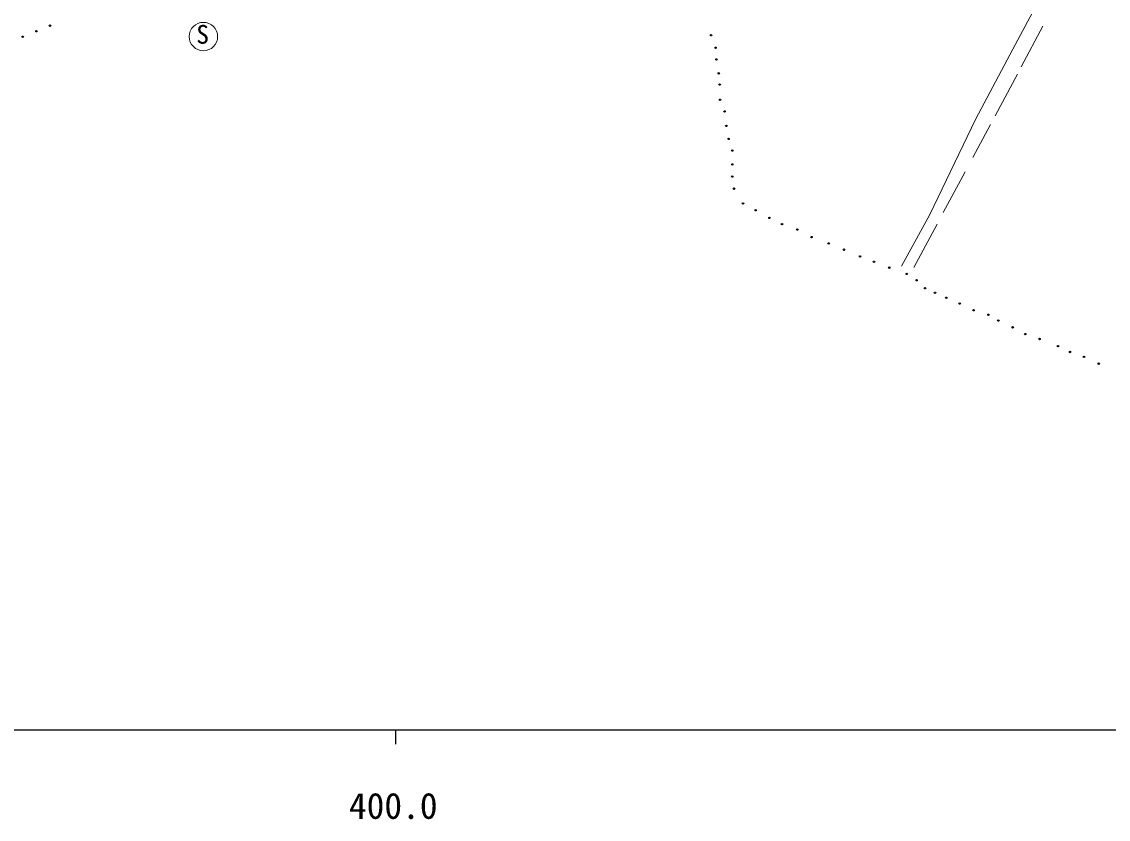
# Model space of a CAD drawing. Units: millimetres, scale not verified. Extents: x 40000 to 680000, y 20000 to 380000.
# Drawn here: x 441728 to 518112, y 198715 to 254784 of the extents above; entities that cross this region are included whole.
import ezdxf
from ezdxf.enums import TextEntityAlignment as Align

# ---------------------------------------------------------------- set-up
doc = ezdxf.new("R2010")
doc.units = ezdxf.units.MM
doc.header["$LTSCALE"] = 1000
doc.layers.add('M-BGD', color=7, linetype='Continuous', lineweight=13)
doc.layers.add('M-TTL-BAND', color=7, linetype='Continuous', lineweight=25)
doc.styles.add('ＭＳ ゴシック', font='')
doc.styles.get('ＭＳ ゴシック').set_extended_font_data('MS Gothic')

msp = doc.modelspace()

# ---------------------------------------------------------------- linework, layer by layer
at = {"layer": 'M-BGD'}
for p, q in [((511408, 252844), (515229, 260029)), ((513515, 254462), (511997, 251623)), ((508767, 247918), (511408, 252844)), ((511721, 251107), (510150, 248170)), ((505571, 241230), (508767, 247918)), ((509822, 247556), (508582, 245238)), ((508041, 244227), (506511, 241365)), ((503573, 237590), (505571, 241230)), ((506075, 240549), (504446, 237504))]:
    msp.add_line(p, q, dxfattribs=at)
at = {"layer": 'M-BGD', "lineweight": 25}
for centre in [(443713, 254507), (441805, 253730), (442759, 254119), (490191, 253836), (490506, 252953), (490569, 252133), (490727, 251155), (490790, 250366), (490822, 249294), (491137, 248474), (491263, 247464), (491421, 246549), (491674, 245729), (491674, 244751), (491674, 243900), (491800, 243048), (492431, 242007), (493314, 241534), (494292, 240997), (495175, 240556), (496248, 240177), (497257, 239641), (498456, 239199), (499528, 238758), (500664, 238285), (501642, 237906), (502714, 237496), (503944, 237054), (504638, 236613), (505238, 236045), (505932, 235729), (506720, 235382), (507667, 234972), (508645, 234499), (509686, 234184), (510380, 233774), (511389, 233301), (512272, 232827), (513282, 232480), (514575, 231976), (515427, 231566), (516405, 231219), (517446, 230745)]:
    msp.add_circle(centre, 50, dxfattribs=at)
at = {"layer": 'M-BGD'}
msp.add_circle((454501, 253742), 1000, dxfattribs=at)
at = {"layer": 'M-TTL-BAND'}
for p, q in [((40000, 205000), (579000, 205000)), ((468000, 205000), (468000, 204000))]:
    msp.add_line(p, q, dxfattribs=at)

# ---------------------------------------------------------------- texts
at = {"layer": 'M-BGD', "style": 'ＭＳ ゴシック'}
msp.add_text('S', height=1320, dxfattribs=at).set_placement((453996, 252842), align=Align.BOTTOM_LEFT)
at = {"layer": 'M-TTL-BAND', "style": 'ＭＳ ゴシック'}
msp.add_text('400.0', height=1833, dxfattribs=at).set_placement((467844, 198195), align=Align.BOTTOM_CENTER)

doc.saveas('drawing.dxf')
